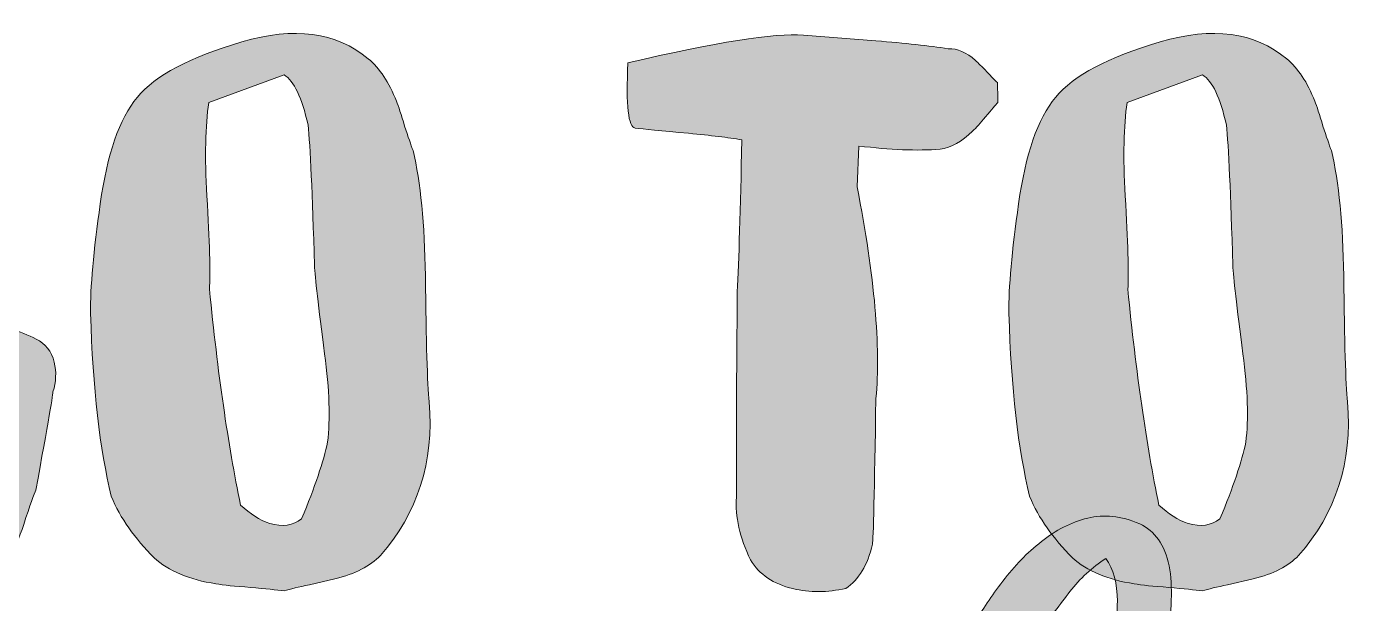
# Model space of a CAD drawing. Header units: inches. Extents: x 40 to 568, y -658 to -79.
# Drawn here: x 296.3 to 556.3, y -494.5 to -381.3 of the extents above; entities that cross this region are included whole.
import ezdxf

# ---------------------------------------------------------------- set-up
doc = ezdxf.new("R2010")
doc.units = ezdxf.units.IN
doc.header["$MEASUREMENT"] = 0
doc.layers.add('Layer 1', color=7, linetype='Continuous')

# ---------------------------------------------------------------- blocks, each defined once
blk = doc.blocks.new('block 5')
at = {"layer": 'Layer 1', "true_color": 0xed1c24}
h = blk.add_hatch(color=240, dxfattribs=at)
h.dxf.hatch_style = 2
edge = h.paths.add_edge_path()
edge.add_spline(control_points=[(298.09, -472.29), (297.77, -472.99), (296.94, -475.23), (295.73, -479.01), (294.91, -481.77), (293.76, -483.88), (292.43, -485.23), (291.09, -487.08), (288.93, -488.43), (285.95, -489.13), (285.95, -489.13), (282.07, -489.84), (282.07, -489.84), (280.48, -490.16), (279.27, -490.48), (278.32, -490.8), (273.55, -492.53), (268.59, -492.53), (263.38, -490.8), (258.36, -489.13), (254.17, -486.32), (250.92, -482.28), (239.74, -469.4), (234.78, -451.92), (236.05, -429.75), (236.94, -416.62), (240.63, -404.51), (247.17, -393.56), (250.61, -388.05), (256.58, -384.39), (265.1, -382.6), (273.55, -381.83), (282.13, -383.05), (290.84, -386.19), (290.84, -386.19), (294.53, -390.54), (294.53, -390.54), (293.13, -392.15), (290.78, -393.04), (287.47, -393.36), (283.66, -393.75), (281.11, -394.32), (279.91, -395.03), (274.5, -397.53), (270.12, -403.87), (266.75, -414.06), (263, -436.41), (263.76, -452.36), (269.1, -461.78), (274.5, -471.2), (278.83, -475.87), (282.2, -475.68), (282.26, -475.23), (283.09, -472.54), (284.55, -467.67), (286.01, -462.81), (286.45, -458.83), (285.75, -455.69), (283.72, -454.67), (281.05, -454.16), (277.81, -454.16), (277.81, -454.16), (275.33, -454.16), (275.33, -454.16), (275.01, -447.37), (275.46, -443.59), (276.54, -442.75), (279.97, -441.09), (283.59, -440.26), (287.41, -440.19), (291.41, -440.13), (295.03, -440.96), (298.15, -442.69), (299.99, -443.52), (301.14, -445), (301.71, -447.17), (302.15, -449.1), (302.09, -451.08), (301.45, -453), (301.58, -452.81), (300.5, -459.22), (298.09, -472.29)], knot_values=[0, 0, 0, 0, 1, 1, 1, 2, 2, 2, 3, 3, 3, 4, 4, 4, 5, 5, 5, 6, 6, 6, 7, 7, 7, 8, 8, 8, 9, 9, 9, 10, 10, 10, 11, 11, 11, 12, 12, 12, 13, 13, 13, 14, 14, 14, 15, 15, 15, 16, 16, 16, 17, 17, 17, 18, 18, 18, 19, 19, 19, 20, 20, 20, 21, 21, 21, 22, 22, 22, 23, 23, 23, 24, 24, 24, 25, 25, 25, 26, 26, 26, 27, 27, 27, 27], degree=3, periodic=1)
edge = h.paths.add_edge_path()
edge.add_spline(control_points=[(275.33, -454.16), (275.33, -454.16), (275.33, -454.22), (275.33, -454.22), (271.77, -454.16), (271.77, -454.16), (275.33, -454.16)], knot_values=[0, 0, 0, 0, 1, 1, 1, 2, 2, 2, 2], degree=3, periodic=1)
h = blk.add_hatch(color=240, dxfattribs=at)
h.dxf.hatch_style = 2
edge = h.paths.add_edge_path()
edge.add_spline(control_points=[(368.82, -395.99), (369.21, -396.95), (369.71, -398.62), (370.41, -400.86), (371.11, -402.97), (371.62, -404.57), (372.07, -405.66), (373.53, -411.88), (374.35, -420.08), (374.48, -430.26), (374.61, -443.2), (374.86, -451.47), (375.24, -454.99), (376.2, -466.84), (372.96, -476.83), (365.65, -485.1), (363.68, -487.21), (360.69, -488.75), (356.75, -489.71), (356.75, -489.71), (351.73, -490.86), (351.73, -490.86), (349.63, -491.31), (347.98, -491.7), (346.77, -492.08), (345.31, -491.89), (343.15, -491.63), (340.16, -491.38), (337.11, -491.18), (334.88, -490.93), (333.42, -490.67), (328.21, -489.9), (324.14, -488.17), (321.28, -485.55), (317.47, -481.77), (314.67, -477.8), (312.89, -473.5), (310.67, -464.34), (309.27, -452.36), (308.82, -437.57), (308.76, -432.57), (309.4, -425.39), (310.73, -416.1), (312.07, -406.43), (314.48, -399.45), (317.98, -395.22), (321.47, -390.93), (328.27, -387.34), (338.51, -384.33), (348.74, -381.32), (357, -382.41), (363.29, -387.66), (365.52, -389.52), (367.36, -392.27), (368.82, -395.99)], knot_values=[0, 0, 0, 0, 1, 1, 1, 2, 2, 2, 3, 3, 3, 4, 4, 4, 5, 5, 5, 6, 6, 6, 7, 7, 7, 8, 8, 8, 9, 9, 9, 10, 10, 10, 11, 11, 11, 12, 12, 12, 13, 13, 13, 14, 14, 14, 15, 15, 15, 16, 16, 16, 17, 17, 17, 18, 18, 18, 18], degree=3, periodic=1)
edge = h.paths.add_edge_path()
edge.add_spline(control_points=[(332.15, -432.89), (333.74, -449.22), (335.77, -463.32), (338.25, -475.23), (340.1, -476.96), (342, -478.18), (343.97, -478.82), (346.45, -479.59), (348.49, -479.27), (350.2, -477.92), (352.81, -471.65), (354.52, -466.65), (355.29, -462.87), (355.86, -458.39), (355.67, -452.62), (354.71, -445.57), (353.51, -436.22), (352.81, -430.45), (352.74, -428.21), (352.3, -413.99), (351.92, -404.77), (351.47, -400.6), (350.26, -395.29), (348.74, -392.02), (346.77, -390.8), (346.77, -390.8), (332.02, -396.25), (332.02, -396.25), (331.32, -400.79), (331.2, -406.88), (331.64, -414.57), (332.15, -423.54), (332.34, -429.62), (332.15, -432.89)], knot_values=[0, 0, 0, 0, 1, 1, 1, 2, 2, 2, 3, 3, 3, 4, 4, 4, 5, 5, 5, 6, 6, 6, 7, 7, 7, 8, 8, 8, 9, 9, 9, 10, 10, 10, 11, 11, 11, 11], degree=3, periodic=1)
h = blk.add_hatch(color=240, dxfattribs=at)
h.dxf.hatch_style = 2
edge = h.paths.add_edge_path()
edge.add_spline(control_points=[(548.88, -395.99), (549.26, -396.95), (549.77, -398.62), (550.47, -400.86), (551.17, -402.97), (551.68, -404.57), (552.12, -405.66), (553.58, -411.88), (554.41, -420.08), (554.54, -430.26), (554.67, -443.2), (554.92, -451.47), (555.3, -454.99), (556.25, -466.84), (553.01, -476.83), (545.7, -485.1), (543.73, -487.21), (540.75, -488.75), (536.8, -489.71), (536.8, -489.71), (531.78, -490.86), (531.78, -490.86), (529.69, -491.31), (528.03, -491.7), (526.83, -492.08), (525.36, -491.89), (523.2, -491.63), (520.22, -491.38), (517.16, -491.18), (514.94, -490.93), (513.48, -490.67), (508.27, -489.9), (504.2, -488.17), (501.34, -485.55), (497.52, -481.77), (494.73, -477.8), (492.95, -473.5), (490.72, -464.34), (489.33, -452.36), (488.88, -437.57), (488.82, -432.57), (489.45, -425.39), (490.79, -416.1), (492.12, -406.43), (494.54, -399.45), (498.03, -395.22), (501.53, -390.93), (508.33, -387.34), (518.56, -384.33), (528.8, -381.32), (537.06, -382.41), (543.35, -387.66), (545.58, -389.52), (547.42, -392.27), (548.88, -395.99)], knot_values=[0, 0, 0, 0, 1, 1, 1, 2, 2, 2, 3, 3, 3, 4, 4, 4, 5, 5, 5, 6, 6, 6, 7, 7, 7, 8, 8, 8, 9, 9, 9, 10, 10, 10, 11, 11, 11, 12, 12, 12, 13, 13, 13, 14, 14, 14, 15, 15, 15, 16, 16, 16, 17, 17, 17, 18, 18, 18, 18], degree=3, periodic=1)
edge = h.paths.add_edge_path()
edge.add_spline(control_points=[(512.21, -432.89), (513.8, -449.22), (515.83, -463.32), (518.31, -475.23), (520.15, -476.96), (522.06, -478.18), (524.03, -478.82), (526.51, -479.59), (528.54, -479.27), (530.26, -477.92), (532.86, -471.65), (534.58, -466.65), (535.34, -462.87), (535.91, -458.39), (535.72, -452.62), (534.77, -445.57), (533.56, -436.22), (532.86, -430.45), (532.8, -428.21), (532.36, -413.99), (531.97, -404.77), (531.53, -400.6), (530.32, -395.29), (528.8, -392.02), (526.83, -390.8), (526.83, -390.8), (512.08, -396.25), (512.08, -396.25), (511.38, -400.79), (511.25, -406.88), (511.7, -414.57), (512.21, -423.54), (512.4, -429.62), (512.21, -432.89)], knot_values=[0, 0, 0, 0, 1, 1, 1, 2, 2, 2, 3, 3, 3, 4, 4, 4, 5, 5, 5, 6, 6, 6, 7, 7, 7, 8, 8, 8, 9, 9, 9, 10, 10, 10, 11, 11, 11, 11], degree=3, periodic=1)
h = blk.add_hatch(color=240, dxfattribs=at)
h.dxf.hatch_style = 2
edge = h.paths.add_edge_path()
edge.add_spline(control_points=[(486.72, -394.26), (486.72, -394.26), (486.72, -396.25), (486.72, -396.25), (486.28, -396.69), (485.52, -397.66), (484.31, -399.06), (483.29, -400.28), (482.46, -401.18), (481.77, -401.88), (479.67, -403.93), (477.57, -405.09), (475.41, -405.41), (470.9, -405.73), (465.62, -405.53), (459.46, -404.77), (459.46, -404.77), (459.14, -412.77), (459.14, -412.77), (462.57, -430.45), (463.78, -444.29), (462.82, -454.29), (462.51, -472.54), (462.32, -482.09), (462.13, -482.92), (461.17, -487.02), (459.46, -489.9), (456.91, -491.57), (453.29, -492.4), (449.8, -492.4), (446.55, -491.63), (442.74, -490.74), (439.94, -488.88), (438.23, -486), (436.07, -481.58), (435.18, -477.48), (435.49, -473.7), (435.43, -474.02), (435.43, -460.63), (435.62, -433.4), (435.94, -427.32), (436.26, -417.39), (436.51, -403.55), (433.91, -403.1), (430.41, -402.72), (426.09, -402.27), (420.68, -401.82), (417.19, -401.44), (415.6, -401.24), (414.27, -401.11), (413.76, -396.82), (414.2, -388.43), (431.49, -384.39), (442.93, -382.6), (448.59, -382.99), (448.59, -382.99), (462.82, -384.14), (462.82, -384.14), (468.55, -384.59), (473.25, -385.1), (477, -385.68), (478.78, -385.61), (480.56, -386.38), (482.34, -387.98), (482.85, -388.43), (483.61, -389.2), (484.56, -390.22), (485.45, -391.19), (486.15, -391.89), (486.66, -392.34), (486.66, -392.66), (486.66, -393.3), (486.72, -394.26)], knot_values=[0, 0, 0, 0, 1, 1, 1, 2, 2, 2, 3, 3, 3, 4, 4, 4, 5, 5, 5, 6, 6, 6, 7, 7, 7, 8, 8, 8, 9, 9, 9, 10, 10, 10, 11, 11, 11, 12, 12, 12, 13, 13, 13, 14, 14, 14, 15, 15, 15, 16, 16, 16, 17, 17, 17, 18, 18, 18, 19, 19, 19, 20, 20, 20, 21, 21, 21, 22, 22, 22, 23, 23, 23, 24, 24, 24, 24], degree=3, periodic=1)
at = {"layer": 'Layer 1', "lineweight": 0}
for points, knots in [([(298.09, -472.29), (297.77, -472.99), (296.94, -475.23), (295.73, -479.01), (294.91, -481.77), (293.76, -483.88), (292.43, -485.23), (291.09, -487.08), (288.93, -488.43), (285.95, -489.13), (285.95, -489.13), (282.07, -489.84), (282.07, -489.84), (280.48, -490.16), (279.27, -490.48), (278.32, -490.8), (273.55, -492.53), (268.59, -492.53), (263.38, -490.8), (258.36, -489.13), (254.17, -486.32), (250.92, -482.28), (239.74, -469.4), (234.78, -451.92), (236.05, -429.75), (236.94, -416.62), (240.63, -404.51), (247.17, -393.56), (250.61, -388.05), (256.58, -384.39), (265.1, -382.6), (273.55, -381.83), (282.13, -383.05), (290.84, -386.19), (290.84, -386.19), (294.53, -390.54), (294.53, -390.54), (293.13, -392.15), (290.78, -393.04), (287.47, -393.36), (283.66, -393.75), (281.11, -394.32), (279.91, -395.03), (274.5, -397.53), (270.12, -403.87), (266.75, -414.06), (263, -436.41), (263.76, -452.36), (269.1, -461.78), (274.5, -471.2), (278.83, -475.87), (282.2, -475.68), (282.26, -475.23), (283.09, -472.54), (284.55, -467.67), (286.01, -462.81), (286.45, -458.83), (285.75, -455.69), (283.72, -454.67), (281.05, -454.16), (277.81, -454.16), (277.81, -454.16), (275.33, -454.16), (275.33, -454.16), (275.01, -447.37), (275.46, -443.59), (276.54, -442.75), (279.97, -441.09), (283.59, -440.26), (287.41, -440.19), (291.41, -440.13), (295.03, -440.96), (298.15, -442.69), (299.99, -443.52), (301.14, -445), (301.71, -447.17), (302.15, -449.1), (302.09, -451.08), (301.45, -453), (301.58, -452.81), (300.5, -459.22), (298.09, -472.29)], [0, 0, 0, 0, 1, 1, 1, 2, 2, 2, 3, 3, 3, 4, 4, 4, 5, 5, 5, 6, 6, 6, 7, 7, 7, 8, 8, 8, 9, 9, 9, 10, 10, 10, 11, 11, 11, 12, 12, 12, 13, 13, 13, 14, 14, 14, 15, 15, 15, 16, 16, 16, 17, 17, 17, 18, 18, 18, 19, 19, 19, 20, 20, 20, 21, 21, 21, 22, 22, 22, 23, 23, 23, 24, 24, 24, 25, 25, 25, 26, 26, 26, 27, 27, 27, 27]), ([(368.82, -395.99), (369.21, -396.95), (369.71, -398.62), (370.41, -400.86), (371.11, -402.97), (371.62, -404.57), (372.07, -405.66), (373.53, -411.88), (374.35, -420.08), (374.48, -430.26), (374.61, -443.2), (374.86, -451.47), (375.24, -454.99), (376.2, -466.84), (372.96, -476.83), (365.65, -485.1), (363.68, -487.21), (360.69, -488.75), (356.75, -489.71), (356.75, -489.71), (351.73, -490.86), (351.73, -490.86), (349.63, -491.31), (347.98, -491.7), (346.77, -492.08), (345.31, -491.89), (343.15, -491.63), (340.16, -491.38), (337.11, -491.18), (334.88, -490.93), (333.42, -490.67), (328.21, -489.9), (324.14, -488.17), (321.28, -485.55), (317.47, -481.77), (314.67, -477.8), (312.89, -473.5), (310.67, -464.34), (309.27, -452.36), (308.82, -437.57), (308.76, -432.57), (309.4, -425.39), (310.73, -416.1), (312.07, -406.43), (314.48, -399.45), (317.98, -395.22), (321.47, -390.93), (328.27, -387.34), (338.51, -384.33), (348.74, -381.32), (357, -382.41), (363.29, -387.66), (365.52, -389.52), (367.36, -392.27), (368.82, -395.99)], [0, 0, 0, 0, 1, 1, 1, 2, 2, 2, 3, 3, 3, 4, 4, 4, 5, 5, 5, 6, 6, 6, 7, 7, 7, 8, 8, 8, 9, 9, 9, 10, 10, 10, 11, 11, 11, 12, 12, 12, 13, 13, 13, 14, 14, 14, 15, 15, 15, 16, 16, 16, 17, 17, 17, 18, 18, 18, 18]), ([(548.88, -395.99), (549.26, -396.95), (549.77, -398.62), (550.47, -400.86), (551.17, -402.97), (551.68, -404.57), (552.12, -405.66), (553.58, -411.88), (554.41, -420.08), (554.54, -430.26), (554.67, -443.2), (554.92, -451.47), (555.3, -454.99), (556.25, -466.84), (553.01, -476.83), (545.7, -485.1), (543.73, -487.21), (540.75, -488.75), (536.8, -489.71), (536.8, -489.71), (531.78, -490.86), (531.78, -490.86), (529.69, -491.31), (528.03, -491.7), (526.83, -492.08), (525.36, -491.89), (523.2, -491.63), (520.22, -491.38), (517.16, -491.18), (514.94, -490.93), (513.48, -490.67), (508.27, -489.9), (504.2, -488.17), (501.34, -485.55), (497.52, -481.77), (494.73, -477.8), (492.95, -473.5), (490.72, -464.34), (489.33, -452.36), (488.88, -437.57), (488.82, -432.57), (489.45, -425.39), (490.79, -416.1), (492.12, -406.43), (494.54, -399.45), (498.03, -395.22), (501.53, -390.93), (508.33, -387.34), (518.56, -384.33), (528.8, -381.32), (537.06, -382.41), (543.35, -387.66), (545.58, -389.52), (547.42, -392.27), (548.88, -395.99)], [0, 0, 0, 0, 1, 1, 1, 2, 2, 2, 3, 3, 3, 4, 4, 4, 5, 5, 5, 6, 6, 6, 7, 7, 7, 8, 8, 8, 9, 9, 9, 10, 10, 10, 11, 11, 11, 12, 12, 12, 13, 13, 13, 14, 14, 14, 15, 15, 15, 16, 16, 16, 17, 17, 17, 18, 18, 18, 18]), ([(486.72, -394.26), (486.72, -394.26), (486.72, -396.25), (486.72, -396.25), (486.28, -396.69), (485.52, -397.66), (484.31, -399.06), (483.29, -400.28), (482.46, -401.18), (481.77, -401.88), (479.67, -403.93), (477.57, -405.09), (475.41, -405.41), (470.9, -405.73), (465.62, -405.53), (459.46, -404.77), (459.46, -404.77), (459.14, -412.77), (459.14, -412.77), (462.57, -430.45), (463.78, -444.29), (462.82, -454.29), (462.51, -472.54), (462.32, -482.09), (462.13, -482.92), (461.17, -487.02), (459.46, -489.9), (456.91, -491.57), (453.29, -492.4), (449.8, -492.4), (446.55, -491.63), (442.74, -490.74), (439.94, -488.88), (438.23, -486), (436.07, -481.58), (435.18, -477.48), (435.49, -473.7), (435.43, -474.02), (435.43, -460.63), (435.62, -433.4), (435.94, -427.32), (436.26, -417.39), (436.51, -403.55), (433.91, -403.1), (430.41, -402.72), (426.09, -402.27), (420.68, -401.82), (417.19, -401.44), (415.6, -401.24), (414.27, -401.11), (413.76, -396.82), (414.2, -388.43), (431.49, -384.39), (442.93, -382.6), (448.59, -382.99), (448.59, -382.99), (462.82, -384.14), (462.82, -384.14), (468.55, -384.59), (473.25, -385.1), (477, -385.68), (478.78, -385.61), (480.56, -386.38), (482.34, -387.98), (482.85, -388.43), (483.61, -389.2), (484.56, -390.22), (485.45, -391.19), (486.15, -391.89), (486.66, -392.34), (486.66, -392.66), (486.66, -393.3), (486.72, -394.26)], [0, 0, 0, 0, 1, 1, 1, 2, 2, 2, 3, 3, 3, 4, 4, 4, 5, 5, 5, 6, 6, 6, 7, 7, 7, 8, 8, 8, 9, 9, 9, 10, 10, 10, 11, 11, 11, 12, 12, 12, 13, 13, 13, 14, 14, 14, 15, 15, 15, 16, 16, 16, 17, 17, 17, 18, 18, 18, 19, 19, 19, 20, 20, 20, 21, 21, 21, 22, 22, 22, 23, 23, 23, 24, 24, 24, 24]), ([(332.15, -432.89), (333.74, -449.22), (335.77, -463.32), (338.25, -475.23), (340.1, -476.96), (342, -478.18), (343.97, -478.82), (346.45, -479.59), (348.49, -479.27), (350.2, -477.92), (352.81, -471.65), (354.52, -466.65), (355.29, -462.87), (355.86, -458.39), (355.67, -452.62), (354.71, -445.57), (353.51, -436.22), (352.81, -430.45), (352.74, -428.21), (352.3, -413.99), (351.92, -404.77), (351.47, -400.6), (350.26, -395.29), (348.74, -392.02), (346.77, -390.8), (346.77, -390.8), (332.02, -396.25), (332.02, -396.25), (331.32, -400.79), (331.2, -406.88), (331.64, -414.57), (332.15, -423.54), (332.34, -429.62), (332.15, -432.89)], [0, 0, 0, 0, 1, 1, 1, 2, 2, 2, 3, 3, 3, 4, 4, 4, 5, 5, 5, 6, 6, 6, 7, 7, 7, 8, 8, 8, 9, 9, 9, 10, 10, 10, 11, 11, 11, 11]), ([(512.21, -432.89), (513.8, -449.22), (515.83, -463.32), (518.31, -475.23), (520.15, -476.96), (522.06, -478.18), (524.03, -478.82), (526.51, -479.59), (528.54, -479.27), (530.26, -477.92), (532.86, -471.65), (534.58, -466.65), (535.34, -462.87), (535.91, -458.39), (535.72, -452.62), (534.77, -445.57), (533.56, -436.22), (532.86, -430.45), (532.8, -428.21), (532.36, -413.99), (531.97, -404.77), (531.53, -400.6), (530.32, -395.29), (528.8, -392.02), (526.83, -390.8), (526.83, -390.8), (512.08, -396.25), (512.08, -396.25), (511.38, -400.79), (511.25, -406.88), (511.7, -414.57), (512.21, -423.54), (512.4, -429.62), (512.21, -432.89)], [0, 0, 0, 0, 1, 1, 1, 2, 2, 2, 3, 3, 3, 4, 4, 4, 5, 5, 5, 6, 6, 6, 7, 7, 7, 8, 8, 8, 9, 9, 9, 10, 10, 10, 11, 11, 11, 11])]:
    blk.add_open_spline(points, degree=3, knots=knots, dxfattribs=at)
blk = doc.blocks.new('block 7')
at = {"layer": 'Layer 1', "true_color": 0x231f20}
h = blk.add_hatch(color=250, dxfattribs=at)
h.dxf.hatch_style = 2
edge = h.paths.add_edge_path()
edge.add_spline(control_points=[(498.58, -594.41), (500.86, -592.51), (503.14, -590.14), (505.42, -587.45), (507.69, -584.76), (509.8, -581.6), (511.9, -578.27), (513.83, -574.95), (515.58, -571.94), (516.81, -569.1), (516.99, -568.62), (517.51, -568.3), (518.21, -568.15), (518.74, -567.99), (519.44, -567.83), (520.14, -567.83), (520.67, -567.99), (521.19, -568.15), (521.72, -568.62), (522.07, -569.1), (522.07, -569.73), (521.9, -570.52), (520.14, -574.79), (518.04, -578.91), (515.76, -583.02), (513.48, -587.13), (511.03, -590.93), (508.75, -594.25), (506.29, -597.58), (503.84, -600.27), (501.56, -602.32), (499.1, -604.38), (496.82, -605.65), (494.9, -605.96), (492.62, -606.28), (490.34, -605.96), (487.88, -605.01), (485.43, -604.07), (483.15, -602.64), (480.87, -600.9), (478.59, -599), (476.49, -596.79), (474.56, -594.1), (472.63, -591.41), (470.88, -588.24), (469.65, -584.92), (467.72, -586.03), (465.97, -586.98), (464.21, -587.61), (462.46, -588.4), (460.71, -588.72), (459.13, -588.88), (455.8, -589.19), (453.34, -588.4), (451.59, -586.66), (449.84, -584.92), (448.61, -582.86), (448.08, -580.17), (447.56, -577.48), (447.38, -574.63), (447.91, -571.47), (448.44, -568.3), (449.31, -565.46), (450.54, -562.77), (451.77, -560.08), (453.17, -558.02), (455.1, -556.28), (456.85, -554.54), (458.78, -553.91), (460.88, -554.22), (462.46, -554.54), (463.86, -555.17), (464.74, -556.12), (465.09, -556.28), (465.27, -556.6), (465.44, -556.91), (465.44, -557.39), (465.44, -557.7), (465.27, -558.02), (465.09, -558.49), (464.74, -558.65), (464.39, -558.81), (464.04, -558.97), (463.51, -558.97), (462.99, -558.49), (462.99, -558.49), (461.76, -558.02), (461.76, -558.02), (461.23, -558.02), (460.53, -558.34), (460.01, -558.81), (458.78, -559.92), (457.73, -561.66), (457.2, -563.72), (456.5, -565.77), (456.15, -567.99), (456.15, -570.36), (456.15, -572.74), (456.5, -574.95), (457.2, -577.01), (457.73, -579.06), (458.78, -580.65), (460.18, -581.75), (462.11, -582.23), (464.74, -580.96), (468.07, -578.12), (467.02, -571.47), (466.49, -564.67), (466.67, -557.55), (466.84, -550.43), (467.37, -543.46), (468.6, -536.5), (469.82, -529.54), (471.4, -522.73), (473.68, -516.25), (475.96, -509.76), (478.77, -503.91), (482.1, -498.37), (483.67, -495.83), (485.43, -493.15), (487.71, -490.14), (489.99, -487.13), (492.44, -484.6), (495.25, -482.39), (498.05, -480.17), (501.03, -478.59), (504.36, -477.8), (507.52, -477.01), (510.85, -477.32), (514.53, -478.9), (517.51, -480.33), (519.44, -483.02), (520.32, -487.13), (521.02, -491.25), (520.84, -496.15), (519.97, -501.85), (518.92, -507.7), (517.16, -513.87), (514.53, -520.68), (511.9, -527.48), (508.75, -534.29), (505.24, -541.09), (501.56, -547.89), (497.7, -554.22), (493.32, -560.39), (488.94, -566.56), (484.55, -571.94), (480.17, -576.53), (480.52, -578.75), (481.05, -580.96), (481.75, -583.34), (482.27, -585.71), (483.15, -587.93), (484.2, -589.98), (485.25, -592.04), (486.48, -593.62), (487.88, -594.89), (489.11, -596.15), (490.69, -596.79), (492.44, -596.94), (494.2, -597.1), (496.3, -596.15), (498.58, -594.41)], knot_values=[0, 0, 0, 0, 1, 1, 1, 2, 2, 2, 3, 3, 3, 4, 4, 4, 5, 5, 5, 6, 6, 6, 7, 7, 7, 8, 8, 8, 9, 9, 9, 10, 10, 10, 11, 11, 11, 12, 12, 12, 13, 13, 13, 14, 14, 14, 15, 15, 15, 16, 16, 16, 17, 17, 17, 18, 18, 18, 19, 19, 19, 20, 20, 20, 21, 21, 21, 22, 22, 22, 23, 23, 23, 24, 24, 24, 25, 25, 25, 26, 26, 26, 27, 27, 27, 28, 28, 28, 29, 29, 29, 30, 30, 30, 31, 31, 31, 32, 32, 32, 33, 33, 33, 34, 34, 34, 35, 35, 35, 36, 36, 36, 37, 37, 37, 38, 38, 38, 39, 39, 39, 40, 40, 40, 41, 41, 41, 42, 42, 42, 43, 43, 43, 44, 44, 44, 45, 45, 45, 46, 46, 46, 47, 47, 47, 48, 48, 48, 49, 49, 49, 50, 50, 50, 51, 51, 51, 52, 52, 52, 53, 53, 53, 54, 54, 54, 54], degree=3, periodic=1)
edge = h.paths.add_edge_path()
edge.add_spline(control_points=[(487.53, -514.67), (485.6, -519.89), (484.03, -525.42), (482.8, -530.96), (481.57, -536.5), (480.87, -542.2), (480.52, -547.89), (479.99, -553.59), (479.82, -559.13), (479.64, -564.67), (482.62, -560.71), (485.6, -556.12), (488.58, -551.22), (491.56, -546.31), (494.2, -541.41), (496.82, -536.18), (499.45, -530.96), (501.73, -525.9), (503.84, -520.68), (505.77, -515.61), (507.34, -510.87), (508.57, -506.28), (509.62, -501.69), (510.15, -497.73), (510.15, -494.1), (510.15, -490.61), (509.45, -487.77), (507.87, -485.71), (505.24, -487.45), (502.79, -489.66), (500.86, -492.2), (498.93, -494.73), (497, -497.26), (495.25, -499.79), (492.09, -504.38), (489.46, -509.44), (487.53, -514.67)], knot_values=[0, 0, 0, 0, 1, 1, 1, 2, 2, 2, 3, 3, 3, 4, 4, 4, 5, 5, 5, 6, 6, 6, 7, 7, 7, 8, 8, 8, 9, 9, 9, 10, 10, 10, 11, 11, 11, 12, 12, 12, 12], degree=3, periodic=1)
at = {"layer": 'Layer 1', "lineweight": 0}
for points, knots in [([(498.58, -594.41), (500.86, -592.51), (503.14, -590.14), (505.42, -587.45), (507.69, -584.76), (509.8, -581.6), (511.9, -578.27), (513.83, -574.95), (515.58, -571.94), (516.81, -569.1), (516.99, -568.62), (517.51, -568.3), (518.21, -568.15), (518.74, -567.99), (519.44, -567.83), (520.14, -567.83), (520.67, -567.99), (521.19, -568.15), (521.72, -568.62), (522.07, -569.1), (522.07, -569.73), (521.9, -570.52), (520.14, -574.79), (518.04, -578.91), (515.76, -583.02), (513.48, -587.13), (511.03, -590.93), (508.75, -594.25), (506.29, -597.58), (503.84, -600.27), (501.56, -602.32), (499.1, -604.38), (496.82, -605.65), (494.9, -605.96), (492.62, -606.28), (490.34, -605.96), (487.88, -605.01), (485.43, -604.07), (483.15, -602.64), (480.87, -600.9), (478.59, -599), (476.49, -596.79), (474.56, -594.1), (472.63, -591.41), (470.88, -588.24), (469.65, -584.92), (467.72, -586.03), (465.97, -586.98), (464.21, -587.61), (462.46, -588.4), (460.71, -588.72), (459.13, -588.88), (455.8, -589.19), (453.34, -588.4), (451.59, -586.66), (449.84, -584.92), (448.61, -582.86), (448.08, -580.17), (447.56, -577.48), (447.38, -574.63), (447.91, -571.47), (448.44, -568.3), (449.31, -565.46), (450.54, -562.77), (451.77, -560.08), (453.17, -558.02), (455.1, -556.28), (456.85, -554.54), (458.78, -553.91), (460.88, -554.22), (462.46, -554.54), (463.86, -555.17), (464.74, -556.12), (465.09, -556.28), (465.27, -556.6), (465.44, -556.91), (465.44, -557.39), (465.44, -557.7), (465.27, -558.02), (465.09, -558.49), (464.74, -558.65), (464.39, -558.81), (464.04, -558.97), (463.51, -558.97), (462.99, -558.49), (462.99, -558.49), (461.76, -558.02), (461.76, -558.02), (461.23, -558.02), (460.53, -558.34), (460.01, -558.81), (458.78, -559.92), (457.73, -561.66), (457.2, -563.72), (456.5, -565.77), (456.15, -567.99), (456.15, -570.36), (456.15, -572.74), (456.5, -574.95), (457.2, -577.01), (457.73, -579.06), (458.78, -580.65), (460.18, -581.75), (462.11, -582.23), (464.74, -580.96), (468.07, -578.12), (467.02, -571.47), (466.49, -564.67), (466.67, -557.55), (466.84, -550.43), (467.37, -543.46), (468.6, -536.5), (469.82, -529.54), (471.4, -522.73), (473.68, -516.25), (475.96, -509.76), (478.77, -503.91), (482.1, -498.37), (483.67, -495.83), (485.43, -493.15), (487.71, -490.14), (489.99, -487.13), (492.44, -484.6), (495.25, -482.39), (498.05, -480.17), (501.03, -478.59), (504.36, -477.8), (507.52, -477.01), (510.85, -477.32), (514.53, -478.9), (517.51, -480.33), (519.44, -483.02), (520.32, -487.13), (521.02, -491.25), (520.84, -496.15), (519.97, -501.85), (518.92, -507.7), (517.16, -513.87), (514.53, -520.68), (511.9, -527.48), (508.75, -534.29), (505.24, -541.09), (501.56, -547.89), (497.7, -554.22), (493.32, -560.39), (488.94, -566.56), (484.55, -571.94), (480.17, -576.53), (480.52, -578.75), (481.05, -580.96), (481.75, -583.34), (482.27, -585.71), (483.15, -587.93), (484.2, -589.98), (485.25, -592.04), (486.48, -593.62), (487.88, -594.89), (489.11, -596.15), (490.69, -596.79), (492.44, -596.94), (494.2, -597.1), (496.3, -596.15), (498.58, -594.41)], [0, 0, 0, 0, 1, 1, 1, 2, 2, 2, 3, 3, 3, 4, 4, 4, 5, 5, 5, 6, 6, 6, 7, 7, 7, 8, 8, 8, 9, 9, 9, 10, 10, 10, 11, 11, 11, 12, 12, 12, 13, 13, 13, 14, 14, 14, 15, 15, 15, 16, 16, 16, 17, 17, 17, 18, 18, 18, 19, 19, 19, 20, 20, 20, 21, 21, 21, 22, 22, 22, 23, 23, 23, 24, 24, 24, 25, 25, 25, 26, 26, 26, 27, 27, 27, 28, 28, 28, 29, 29, 29, 30, 30, 30, 31, 31, 31, 32, 32, 32, 33, 33, 33, 34, 34, 34, 35, 35, 35, 36, 36, 36, 37, 37, 37, 38, 38, 38, 39, 39, 39, 40, 40, 40, 41, 41, 41, 42, 42, 42, 43, 43, 43, 44, 44, 44, 45, 45, 45, 46, 46, 46, 47, 47, 47, 48, 48, 48, 49, 49, 49, 50, 50, 50, 51, 51, 51, 52, 52, 52, 53, 53, 53, 54, 54, 54, 54]), ([(487.53, -514.67), (485.6, -519.89), (484.03, -525.42), (482.8, -530.96), (481.57, -536.5), (480.87, -542.2), (480.52, -547.89), (479.99, -553.59), (479.82, -559.13), (479.64, -564.67), (482.62, -560.71), (485.6, -556.12), (488.58, -551.22), (491.56, -546.31), (494.2, -541.41), (496.82, -536.18), (499.45, -530.96), (501.73, -525.9), (503.84, -520.68), (505.77, -515.61), (507.34, -510.87), (508.57, -506.28), (509.62, -501.69), (510.15, -497.73), (510.15, -494.1), (510.15, -490.61), (509.45, -487.77), (507.87, -485.71), (505.24, -487.45), (502.79, -489.66), (500.86, -492.2), (498.93, -494.73), (497, -497.26), (495.25, -499.79), (492.09, -504.38), (489.46, -509.44), (487.53, -514.67)], [0, 0, 0, 0, 1, 1, 1, 2, 2, 2, 3, 3, 3, 4, 4, 4, 5, 5, 5, 6, 6, 6, 7, 7, 7, 8, 8, 8, 9, 9, 9, 10, 10, 10, 11, 11, 11, 12, 12, 12, 12])]:
    blk.add_open_spline(points, degree=3, knots=knots, dxfattribs=at)
blk = doc.blocks.new('block 2')
at = {"layer": 'Layer 1'}
for name in ['block 5', 'block 7']:
    blk.add_blockref(name, (0, 0), dxfattribs=at)

msp = doc.modelspace()

# ---------------------------------------------------------------- block references
at = {"layer": 'Layer 1'}
msp.add_blockref('block 2', (0, 0), dxfattribs=at)

doc.saveas('drawing.dxf')
